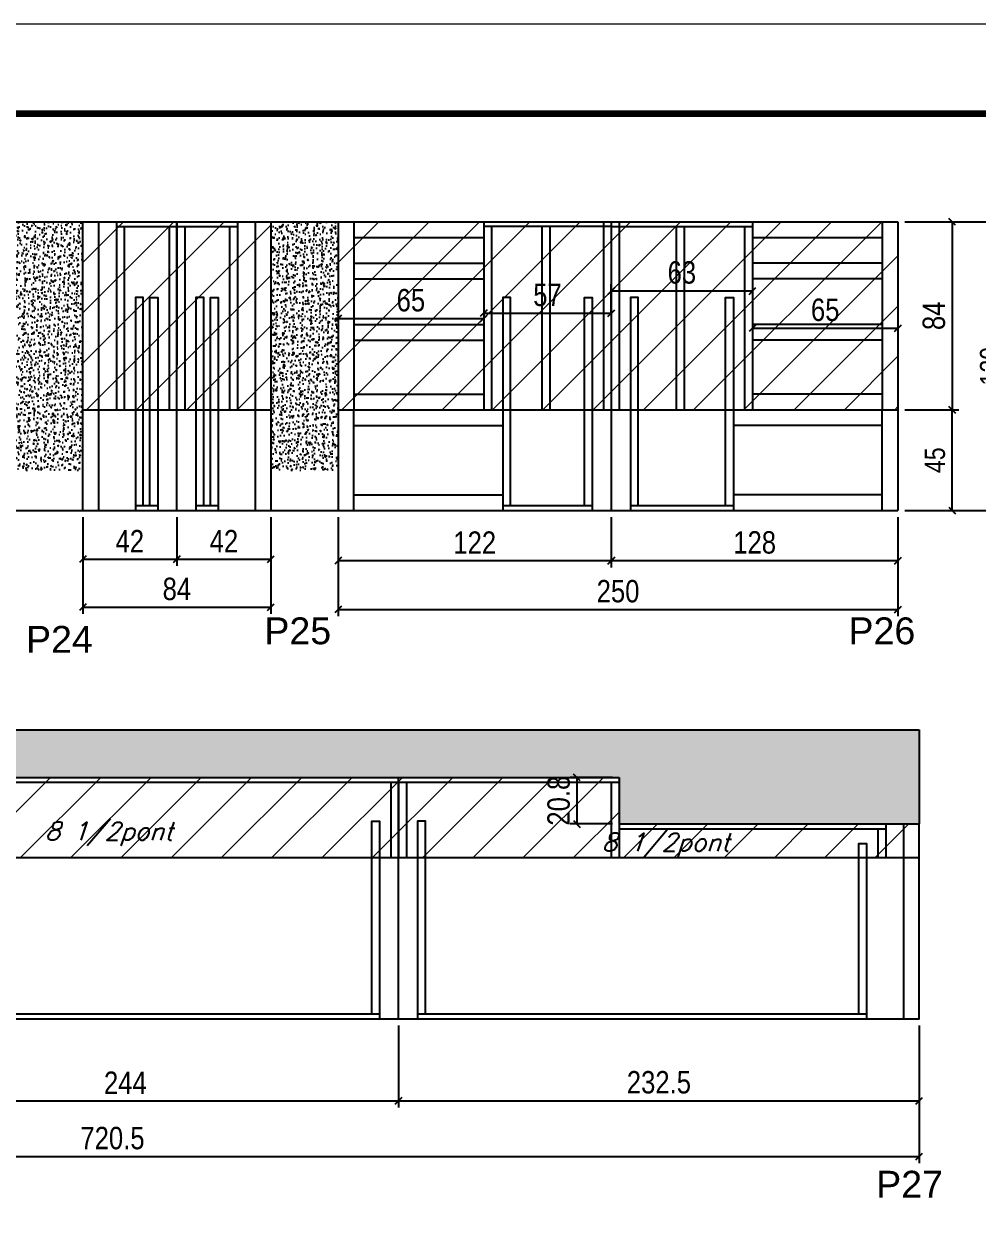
# Model space of a CAD drawing. Extents: x -20960 to -5926, y -2106 to 21915.
# Drawn here: x -10053 to -9627, y 17933 to 18470 of the extents above; entities that cross this region are included whole.
import ezdxf

# ---------------------------------------------------------------- set-up
doc = ezdxf.new("R2010")
doc.units = 0
doc.linetypes.add('DASHED', pattern=[0.75, 0.5, -0.25])
for name, color, linetype in [('5', 5, 'Continuous'), ('COTA', 241, 'Continuous'), ('Painéis', 200, 'Continuous'), ('SARR_2.2x7', 40, 'Continuous'), ('SARR_3.5x7', 81, 'Continuous'), ('texto', 7, 'Continuous')]:
    doc.layers.add(name, color=color, linetype=linetype)
for name, color, linetype, lineweight in [('Folhas', 255, 'Continuous', 9), ('Hachura', 251, 'Continuous', 9), ('SARRAFO DE PRESSAO', 251, 'DASHED', 9)]:
    doc.layers.add(name, color=color, linetype=linetype, lineweight=lineweight)
doc.styles.add('COTA TECNICA', font='techl___.ttf', dxfattribs={"height": 10})
doc.styles.add('COTA TECNICA-50', font='techl___.ttf', dxfattribs={"height": 9})
doc.styles.add('Romans', font='romans.shx')
doc.styles.get("Standard").update_dxf_attribs({"font": 'arial.ttf'})
doc.dimstyles.new('COTA PAINEL-50', dxfattribs={"dimtxt": 9, "dimasz": 3, "dimexe": 3, "dimexo": 3, "dimgap": 3, "dimtad": 1, "dimdec": 1, "dimzin": 12, "dimdsep": 46, "dimtxsty": 'COTA TECNICA-50', "dimblk1": 'OBLIQUE', "dimblk2": 'OBLIQUE', "dimsah": 1, "dimcen": 0.9, "dimclrd": 4, "dimclre": 4, "dimclrt": 240, "dimadec": 1, "dimazin": 3, "dimtfac": 1, "dimtdec": 1, "dimtmove": 0, "dimatfit": 3, "dimfxl": 1, "dimtolj": 1, "dimtzin": 12, "dimarcsym": 0})
doc.dimstyles.new('PAINEL', dxfattribs={"dimtxt": 10, "dimasz": 3, "dimexe": 3, "dimexo": 3, "dimgap": 3, "dimtad": 1, "dimdec": 1, "dimzin": 12, "dimdsep": 46, "dimtxsty": 'COTA TECNICA', "dimblk1": 'OBLIQUE', "dimblk2": 'OBLIQUE', "dimsah": 1, "dimcen": 0.9, "dimclrd": 4, "dimclre": 4, "dimclrt": 240, "dimadec": 1, "dimazin": 3, "dimtfac": 1, "dimtdec": 1, "dimtmove": 0, "dimatfit": 3, "dimfxl": 1, "dimtolj": 1, "dimtzin": 12, "dimarcsym": 0})
pattern_1 = [(50, (-150902.2897, -14835.43), (5.46554007, -0.47817257), [0.5715, -6.2865]), (355, (-150902.2897, -14835.43), (-1.05730264, 5.73170536), [0.4572, -5.02921753]), (100.4514447, (-150901.834, -14835.47), (4.40823741, 5.25353256), [0.48570026, -5.34270734]), (46.1842, (-150902.29, -14833.906), (8.13237123, -1.26126984), [0.85725, -9.42975]), (96.6355576, (-150901.612, -14834.011), (7.122124, 7.42278374), [0.7285507, -8.01406824]), (351.184151, (-150902.29, -14833.906), (7.122124, 7.42278374), [0.685799, -7.54379196]), (21, (-150901.5277, -14834.287), (4.54843174, -3.06795595), [0.5715, -6.2865]), (326, (-150901.5277, -14834.287), (1.85406085, 5.52563898), [0.4572, -5.0292]), (71.451445, (-150901.1487, -14834.5427), (6.40249258, 2.45768307), [0.48570026, -5.34269813]), (37.5, (-150902.2897, -14835.43), (0.092658098, 2.536651166), [0, -4.96824, 0, -5.1054, 0, -5.04825]), (7.5, (-150902.2897, -14835.43), (2.004589875, 3.005417245), [0, -2.91084, 0, -4.85394, 0, -1.92405]), (327.5, (-150903.989, -14835.43), (4.067717855, -0.17186232), [0, -1.905, 0, -5.9436, 0, -7.8867]), (317.5, (-150904.751, -14835.43), (4.44387544, 0.76279473), [0, -2.4765, 0, -3.94716, 0, -5.6007])]

# ---------------------------------------------------------------- blocks, each defined once
blk = doc.blocks.new('9999999999')
at = {"layer": 'Folhas'}
blk.add_lwpolyline([(98138.98, 34190.21), (99623.98, 34190.21), (99623.98, 35240.21), (98138.98, 35240.21)], close=True, dxfattribs=at)
at = {"layer": 'Folhas', "color": 30, "const_width": 3}
blk.add_lwpolyline([(98213.98, 34230.21), (99583.98, 34230.21), (99583.98, 35200.21), (98213.98, 35200.21)], close=True, dxfattribs=at)
blk = doc.blocks.new('_Oblique')
at = {"color": 0, "linetype": 'ByBlock', "lineweight": -2}
blk.add_line((-0.5, -0.5), (0.5, 0.5), dxfattribs=at)
blk = doc.blocks.new('*D1068')
at = {"layer": 'COTA', "color": 4, "linetype": 'ByBlock', "lineweight": -2, "transparency": 16777216}
for p, q in [((-10026.77, 18249.38), (-10026.77, 18227.66)), ((-9984.77, 18249.38), (-9984.77, 18227.66)), ((-10026.77, 18230.66), (-9984.77, 18230.66))]:
    blk.add_line(p, q, dxfattribs=at)
at = {"layer": 'Defpoints', "color": 0, "linetype": 'ByBlock', "transparency": 16777216}
for p in [(-10026.77, 18252.38), (-9984.77, 18252.38), (-9984.77, 18230.66)]:
    blk.add_point(p, dxfattribs=at)
at = {"layer": 'COTA', "color": 4, "linetype": 'ByBlock', "lineweight": -2, "transparency": 16777216, "xscale": 3, "yscale": 3, "zscale": 3, "rotation": 180}
blk.add_blockref('_Oblique', (-10026.77, 18230.66), dxfattribs=at)
at = {"layer": 'COTA', "color": 4, "linetype": 'ByBlock', "lineweight": -2, "transparency": 16777216, "xscale": 3, "yscale": 3, "zscale": 3}
blk.add_blockref('_Oblique', (-9984.77, 18230.66), dxfattribs=at)
at = {"layer": 'COTA', "color": 240, "linetype": 'ByBlock', "transparency": 16777216, "insert": (-10005.77, 18238.73), "char_height": 10, "attachment_point": 5, "style": 'COTA TECNICA'}
blk.add_mtext('\\A1;42', dxfattribs=at)
blk = doc.blocks.new('*D1069')
at = {"layer": 'COTA', "color": 4, "linetype": 'ByBlock', "lineweight": -2, "transparency": 16777216}
for p, q in [((-9984.77, 18249.38), (-9984.77, 18227.66)), ((-9942.77, 18249.38), (-9942.77, 18227.66)), ((-9984.77, 18230.66), (-9942.77, 18230.66))]:
    blk.add_line(p, q, dxfattribs=at)
at = {"layer": 'Defpoints', "color": 0, "linetype": 'ByBlock', "transparency": 16777216}
for p in [(-9984.77, 18252.38), (-9942.77, 18252.38), (-9942.77, 18230.66)]:
    blk.add_point(p, dxfattribs=at)
at = {"layer": 'COTA', "color": 4, "linetype": 'ByBlock', "lineweight": -2, "transparency": 16777216, "xscale": 3, "yscale": 3, "zscale": 3, "rotation": 180}
blk.add_blockref('_Oblique', (-9984.77, 18230.66), dxfattribs=at)
at = {"layer": 'COTA', "color": 4, "linetype": 'ByBlock', "lineweight": -2, "transparency": 16777216, "xscale": 3, "yscale": 3, "zscale": 3}
blk.add_blockref('_Oblique', (-9942.77, 18230.66), dxfattribs=at)
at = {"layer": 'COTA', "color": 240, "linetype": 'ByBlock', "transparency": 16777216, "insert": (-9963.77, 18238.73), "char_height": 10, "attachment_point": 5, "style": 'COTA TECNICA'}
blk.add_mtext('\\A1;42', dxfattribs=at)
blk = doc.blocks.new('*D1070')
at = {"layer": 'COTA', "color": 4, "linetype": 'ByBlock', "lineweight": -2, "transparency": 16777216}
for p, q in [((-9659.77, 18381.38), (-9635.62, 18381.38)), ((-9638.62, 18381.38), (-9638.62, 18297.38)), ((-9659.77, 18297.38), (-9635.62, 18297.38))]:
    blk.add_line(p, q, dxfattribs=at)
at = {"layer": 'Defpoints', "color": 0, "linetype": 'ByBlock', "transparency": 16777216}
for p in [(-9662.77, 18381.38), (-9662.77, 18297.38), (-9638.62, 18297.38)]:
    blk.add_point(p, dxfattribs=at)
at = {"layer": 'COTA', "color": 4, "linetype": 'ByBlock', "lineweight": -2, "transparency": 16777216, "xscale": 3, "yscale": 3, "zscale": 3}
for p, rotation in [((-9638.62, 18381.38), 90), ((-9638.62, 18297.38), 270)]:
    blk.add_blockref('_Oblique', p, dxfattribs=dict(at, rotation=rotation))
at = {"layer": 'COTA', "color": 240, "linetype": 'ByBlock', "transparency": 16777216, "insert": (-9646.71, 18339.38), "char_height": 10, "attachment_point": 5, "rotation": 90, "style": 'COTA TECNICA'}
blk.add_mtext('\\A1;84', dxfattribs=at)
blk = doc.blocks.new('*D1071')
at = {"layer": 'COTA', "color": 4, "linetype": 'ByBlock', "lineweight": -2, "transparency": 16777216}
for p, q in [((-9912.77, 18249.38), (-9912.77, 18227.02)), ((-9790.77, 18249.38), (-9790.77, 18227.02)), ((-9912.77, 18230.02), (-9790.77, 18230.02))]:
    blk.add_line(p, q, dxfattribs=at)
at = {"layer": 'Defpoints', "color": 0, "linetype": 'ByBlock', "transparency": 16777216}
for p in [(-9912.77, 18252.38), (-9790.77, 18252.38), (-9790.77, 18230.02)]:
    blk.add_point(p, dxfattribs=at)
at = {"layer": 'COTA', "color": 4, "linetype": 'ByBlock', "lineweight": -2, "transparency": 16777216, "xscale": 3, "yscale": 3, "zscale": 3, "rotation": 180}
blk.add_blockref('_Oblique', (-9912.77, 18230.02), dxfattribs=at)
at = {"layer": 'COTA', "color": 4, "linetype": 'ByBlock', "lineweight": -2, "transparency": 16777216, "xscale": 3, "yscale": 3, "zscale": 3}
blk.add_blockref('_Oblique', (-9790.77, 18230.02), dxfattribs=at)
at = {"layer": 'COTA', "color": 240, "linetype": 'ByBlock', "transparency": 16777216, "insert": (-9851.77, 18238.08), "char_height": 10, "attachment_point": 5, "style": 'COTA TECNICA'}
blk.add_mtext('\\A1;122', dxfattribs=at)
blk = doc.blocks.new('*D1072')
at = {"layer": 'COTA', "color": 4, "linetype": 'ByBlock', "lineweight": -2, "transparency": 16777216}
for p, q in [((-9790.77, 18249.38), (-9790.77, 18227.02)), ((-9662.77, 18249.38), (-9662.77, 18227.02)), ((-9790.77, 18230.02), (-9662.77, 18230.02))]:
    blk.add_line(p, q, dxfattribs=at)
at = {"layer": 'Defpoints', "color": 0, "linetype": 'ByBlock', "transparency": 16777216}
for p in [(-9790.77, 18252.38), (-9662.77, 18252.38), (-9662.77, 18230.02)]:
    blk.add_point(p, dxfattribs=at)
at = {"layer": 'COTA', "color": 4, "linetype": 'ByBlock', "lineweight": -2, "transparency": 16777216, "xscale": 3, "yscale": 3, "zscale": 3, "rotation": 180}
blk.add_blockref('_Oblique', (-9790.77, 18230.02), dxfattribs=at)
at = {"layer": 'COTA', "color": 4, "linetype": 'ByBlock', "lineweight": -2, "transparency": 16777216, "xscale": 3, "yscale": 3, "zscale": 3}
blk.add_blockref('_Oblique', (-9662.77, 18230.02), dxfattribs=at)
at = {"layer": 'COTA', "color": 240, "linetype": 'ByBlock', "transparency": 16777216, "insert": (-9726.77, 18238.11), "char_height": 10, "attachment_point": 5, "style": 'COTA TECNICA'}
blk.add_mtext('\\A1;128', dxfattribs=at)
blk = doc.blocks.new('*D1074')
at = {"layer": 'COTA', "color": 4, "linetype": 'ByBlock', "lineweight": -2, "transparency": 16777216}
for p, q in [((-10026.77, 18249.38), (-10026.77, 18206.25)), ((-9942.77, 18249.38), (-9942.77, 18206.25)), ((-10026.77, 18209.25), (-9942.77, 18209.25))]:
    blk.add_line(p, q, dxfattribs=at)
at = {"layer": 'Defpoints', "color": 0, "linetype": 'ByBlock', "transparency": 16777216}
for p in [(-10026.77, 18252.38), (-9942.77, 18252.38), (-9942.77, 18209.25)]:
    blk.add_point(p, dxfattribs=at)
at = {"layer": 'COTA', "color": 4, "linetype": 'ByBlock', "lineweight": -2, "transparency": 16777216, "xscale": 3, "yscale": 3, "zscale": 3, "rotation": 180}
blk.add_blockref('_Oblique', (-10026.77, 18209.25), dxfattribs=at)
at = {"layer": 'COTA', "color": 4, "linetype": 'ByBlock', "lineweight": -2, "transparency": 16777216, "xscale": 3, "yscale": 3, "zscale": 3}
blk.add_blockref('_Oblique', (-9942.77, 18209.25), dxfattribs=at)
at = {"layer": 'COTA', "color": 240, "linetype": 'ByBlock', "transparency": 16777216, "insert": (-9984.77, 18217.35), "char_height": 10, "attachment_point": 5, "style": 'COTA TECNICA'}
blk.add_mtext('\\A1;84', dxfattribs=at)
blk = doc.blocks.new('*D1075')
at = {"layer": 'COTA', "color": 4, "linetype": 'ByBlock', "lineweight": -2, "transparency": 16777216}
for p, q in [((-9912.77, 18249.38), (-9912.77, 18205.21)), ((-9662.77, 18249.38), (-9662.77, 18205.21)), ((-9912.77, 18208.21), (-9662.77, 18208.21))]:
    blk.add_line(p, q, dxfattribs=at)
at = {"layer": 'Defpoints', "color": 0, "linetype": 'ByBlock', "transparency": 16777216}
for p in [(-9912.77, 18252.38), (-9662.77, 18252.38), (-9662.77, 18208.21)]:
    blk.add_point(p, dxfattribs=at)
at = {"layer": 'COTA', "color": 4, "linetype": 'ByBlock', "lineweight": -2, "transparency": 16777216, "xscale": 3, "yscale": 3, "zscale": 3, "rotation": 180}
blk.add_blockref('_Oblique', (-9912.77, 18208.21), dxfattribs=at)
at = {"layer": 'COTA', "color": 4, "linetype": 'ByBlock', "lineweight": -2, "transparency": 16777216, "xscale": 3, "yscale": 3, "zscale": 3}
blk.add_blockref('_Oblique', (-9662.77, 18208.21), dxfattribs=at)
at = {"layer": 'COTA', "color": 240, "linetype": 'ByBlock', "transparency": 16777216, "insert": (-9787.77, 18216.32), "char_height": 10, "attachment_point": 5, "style": 'COTA TECNICA'}
blk.add_mtext('\\A1;250', dxfattribs=at)
blk = doc.blocks.new('*D1084')
at = {"layer": 'COTA', "color": 4, "lineweight": -2, "ltscale": 25, "transparency": 16777216}
for p, q in [((-9847.77, 18352.88), (-9847.77, 18335.16)), ((-9912.77, 18350.54), (-9912.77, 18335.16)), ((-9912.77, 18338.16), (-9847.77, 18338.16))]:
    blk.add_line(p, q, dxfattribs=at)
at = {"layer": 'Defpoints', "color": 0, "ltscale": 25, "transparency": 16777216}
for p in [(-9912.77, 18353.54), (-9847.77, 18355.88), (-9847.77, 18338.16)]:
    blk.add_point(p, dxfattribs=at)
at = {"layer": 'COTA', "color": 4, "lineweight": -2, "ltscale": 25, "transparency": 16777216, "xscale": 3, "yscale": 3, "zscale": 3, "rotation": 180}
blk.add_blockref('_Oblique', (-9912.77, 18338.16), dxfattribs=at)
at = {"layer": 'COTA', "color": 4, "lineweight": -2, "ltscale": 25, "transparency": 16777216, "xscale": 3, "yscale": 3, "zscale": 3}
blk.add_blockref('_Oblique', (-9847.77, 18338.16), dxfattribs=at)
at = {"layer": 'COTA', "color": 240, "ltscale": 25, "transparency": 16777216, "insert": (-9880.27, 18346.27), "char_height": 10, "attachment_point": 5, "style": 'COTA TECNICA'}
blk.add_mtext('\\A1;65', dxfattribs=at)
blk = doc.blocks.new('*D1085')
at = {"layer": 'COTA', "color": 4, "lineweight": -2, "ltscale": 25, "transparency": 16777216}
for p, q in [((-9847.77, 18352.88), (-9847.77, 18337.51)), ((-9790.77, 18340.38), (-9790.77, 18343.51)), ((-9847.77, 18340.51), (-9790.77, 18340.51))]:
    blk.add_line(p, q, dxfattribs=at)
at = {"layer": 'Defpoints', "color": 0, "ltscale": 25, "transparency": 16777216}
for p in [(-9847.77, 18355.88), (-9790.77, 18340.51), (-9790.77, 18337.38)]:
    blk.add_point(p, dxfattribs=at)
at = {"layer": 'COTA', "color": 4, "lineweight": -2, "ltscale": 25, "transparency": 16777216, "xscale": 3, "yscale": 3, "zscale": 3, "rotation": 180}
blk.add_blockref('_Oblique', (-9847.77, 18340.51), dxfattribs=at)
at = {"layer": 'COTA', "color": 4, "lineweight": -2, "ltscale": 25, "transparency": 16777216, "xscale": 3, "yscale": 3, "zscale": 3}
blk.add_blockref('_Oblique', (-9790.77, 18340.51), dxfattribs=at)
at = {"layer": 'COTA', "color": 240, "ltscale": 25, "transparency": 16777216, "insert": (-9819.27, 18348.62), "char_height": 10, "attachment_point": 5, "style": 'COTA TECNICA'}
blk.add_mtext('\\A1;57', dxfattribs=at)
blk = doc.blocks.new('*D1086')
at = {"layer": 'COTA', "color": 4, "lineweight": -2, "ltscale": 25, "transparency": 16777216}
for p, q in [((-9790.77, 18340.38), (-9790.77, 18353.45)), ((-9727.77, 18353.45), (-9727.77, 18353.45)), ((-9790.77, 18350.45), (-9727.77, 18350.45))]:
    blk.add_line(p, q, dxfattribs=at)
at = {"layer": 'Defpoints', "color": 0, "ltscale": 25, "transparency": 16777216}
for p in [(-9727.77, 18350.45), (-9727.77, 18350.45), (-9790.77, 18337.38)]:
    blk.add_point(p, dxfattribs=at)
at = {"layer": 'COTA', "color": 4, "lineweight": -2, "ltscale": 25, "transparency": 16777216, "xscale": 3, "yscale": 3, "zscale": 3, "rotation": 180}
blk.add_blockref('_Oblique', (-9790.77, 18350.45), dxfattribs=at)
at = {"layer": 'COTA', "color": 4, "lineweight": -2, "ltscale": 25, "transparency": 16777216, "xscale": 3, "yscale": 3, "zscale": 3}
blk.add_blockref('_Oblique', (-9727.77, 18350.45), dxfattribs=at)
at = {"layer": 'COTA', "color": 240, "ltscale": 25, "transparency": 16777216, "insert": (-9759.27, 18358.67), "char_height": 10, "attachment_point": 5, "style": 'COTA TECNICA'}
blk.add_mtext('\\A1;63', dxfattribs=at)
blk = doc.blocks.new('*D1087')
at = {"layer": 'COTA', "color": 4, "lineweight": -2, "ltscale": 25, "transparency": 16777216}
for p, q in [((-9727.77, 18347.45), (-9727.77, 18330.88)), ((-9727.77, 18333.88), (-9662.77, 18333.88))]:
    blk.add_line(p, q, dxfattribs=at)
at = {"layer": 'Defpoints', "color": 0, "ltscale": 25, "transparency": 16777216}
for p in [(-9727.77, 18350.45), (-9662.77, 18333.88), (-9662.77, 18333.88)]:
    blk.add_point(p, dxfattribs=at)
at = {"layer": 'COTA', "color": 4, "lineweight": -2, "ltscale": 25, "transparency": 16777216, "xscale": 3, "yscale": 3, "zscale": 3, "rotation": 180}
blk.add_blockref('_Oblique', (-9727.77, 18333.88), dxfattribs=at)
at = {"layer": 'COTA', "color": 4, "lineweight": -2, "ltscale": 25, "transparency": 16777216, "xscale": 3, "yscale": 3, "zscale": 3}
blk.add_blockref('_Oblique', (-9662.77, 18333.88), dxfattribs=at)
at = {"layer": 'COTA', "color": 240, "ltscale": 25, "transparency": 16777216, "insert": (-9695.27, 18341.99), "char_height": 10, "attachment_point": 5, "style": 'COTA TECNICA'}
blk.add_mtext('\\A1;65', dxfattribs=at)
blk = doc.blocks.new('*D1026')
at = {"layer": 'COTA', "color": 4, "lineweight": -2, "ltscale": 25, "transparency": 16777216}
for p, q in [((-9885.77, 18022.43), (-9885.77, 17985.8)), ((-10129.77, 17973.13), (-10129.77, 17991.8)), ((-10129.77, 17988.8), (-9885.77, 17988.8))]:
    blk.add_line(p, q, dxfattribs=at)
at = {"layer": 'Defpoints', "color": 0, "ltscale": 25, "transparency": 16777216}
for p in [(-9885.77, 18025.43), (-9885.77, 17988.8), (-10129.77, 17970.13)]:
    blk.add_point(p, dxfattribs=at)
at = {"layer": 'COTA', "color": 4, "lineweight": -2, "ltscale": 25, "transparency": 16777216, "xscale": 3, "yscale": 3, "zscale": 3, "rotation": 180}
blk.add_blockref('_Oblique', (-10129.77, 17988.8), dxfattribs=at)
at = {"layer": 'COTA', "color": 4, "lineweight": -2, "ltscale": 25, "transparency": 16777216, "xscale": 3, "yscale": 3, "zscale": 3}
blk.add_blockref('_Oblique', (-9885.77, 17988.8), dxfattribs=at)
at = {"layer": 'COTA', "color": 240, "ltscale": 25, "transparency": 16777216, "insert": (-10007.77, 17996.87), "char_height": 10, "attachment_point": 5, "style": 'COTA TECNICA'}
blk.add_mtext('\\A1;244', dxfattribs=at)
blk = doc.blocks.new('*D1027')
at = {"layer": 'COTA', "color": 4, "lineweight": -2, "ltscale": 25, "transparency": 16777216}
for p, q in [((-9885.77, 18022.43), (-9885.77, 17985.8)), ((-9653.27, 18022.43), (-9653.27, 17985.8)), ((-9885.77, 17988.8), (-9653.27, 17988.8))]:
    blk.add_line(p, q, dxfattribs=at)
at = {"layer": 'Defpoints', "color": 0, "ltscale": 25, "transparency": 16777216}
for p in [(-9885.77, 18025.43), (-9653.27, 18025.43), (-9653.27, 17988.8)]:
    blk.add_point(p, dxfattribs=at)
at = {"layer": 'COTA', "color": 4, "lineweight": -2, "ltscale": 25, "transparency": 16777216, "xscale": 3, "yscale": 3, "zscale": 3, "rotation": 180}
blk.add_blockref('_Oblique', (-9885.77, 17988.8), dxfattribs=at)
at = {"layer": 'COTA', "color": 4, "lineweight": -2, "ltscale": 25, "transparency": 16777216, "xscale": 3, "yscale": 3, "zscale": 3}
blk.add_blockref('_Oblique', (-9653.27, 17988.8), dxfattribs=at)
at = {"layer": 'COTA', "color": 240, "ltscale": 25, "transparency": 16777216, "insert": (-9769.52, 17997.02), "char_height": 10, "attachment_point": 5, "style": 'COTA TECNICA'}
blk.add_mtext('\\A1;232.5', dxfattribs=at)
blk = doc.blocks.new('*D1088')
at = {"layer": 'COTA', "color": 4, "lineweight": -2, "ltscale": 25, "transparency": 16777216}
for p, q in [((-9790.27, 18133.23), (-9809.14, 18133.23)), ((-9806.14, 18133.23), (-9806.14, 18112.43)), ((-9790.27, 18112.43), (-9809.14, 18112.43))]:
    blk.add_line(p, q, dxfattribs=at)
at = {"layer": 'Defpoints', "color": 0, "ltscale": 25, "transparency": 16777216}
for p in [(-9787.27, 18133.23), (-9806.14, 18112.43), (-9787.27, 18112.43)]:
    blk.add_point(p, dxfattribs=at)
at = {"layer": 'COTA', "color": 4, "lineweight": -2, "ltscale": 25, "transparency": 16777216, "xscale": 3, "yscale": 3, "zscale": 3}
for p, rotation in [((-9806.14, 18133.23), 90), ((-9806.14, 18112.43), 270)]:
    blk.add_blockref('_Oblique', p, dxfattribs=dict(at, rotation=rotation))
at = {"layer": 'COTA', "color": 240, "ltscale": 25, "transparency": 16777216, "insert": (-9814.26, 18122.83), "char_height": 10, "attachment_point": 5, "rotation": 90, "style": 'COTA TECNICA'}
blk.add_mtext('\\A1;20.8', dxfattribs=at)
blk = doc.blocks.new('*D1030')
at = {"layer": 'COTA', "color": 4, "lineweight": -2, "ltscale": 25, "transparency": 16777216}
for p, q in [((-10373.77, 18022.43), (-10373.77, 17960.99)), ((-9653.27, 18022.43), (-9653.27, 17960.99)), ((-10373.77, 17963.99), (-9653.27, 17963.99))]:
    blk.add_line(p, q, dxfattribs=at)
at = {"layer": 'Defpoints', "color": 0, "ltscale": 25, "transparency": 16777216}
for p in [(-10373.77, 18025.43), (-9653.27, 18025.43), (-9653.27, 17963.99)]:
    blk.add_point(p, dxfattribs=at)
at = {"layer": 'COTA', "color": 4, "lineweight": -2, "ltscale": 25, "transparency": 16777216, "xscale": 3, "yscale": 3, "zscale": 3, "rotation": 180}
blk.add_blockref('_Oblique', (-10373.77, 17963.99), dxfattribs=at)
at = {"layer": 'COTA', "color": 4, "lineweight": -2, "ltscale": 25, "transparency": 16777216, "xscale": 3, "yscale": 3, "zscale": 3}
blk.add_blockref('_Oblique', (-9653.27, 17963.99), dxfattribs=at)
at = {"layer": 'COTA', "color": 240, "ltscale": 25, "transparency": 16777216, "insert": (-10013.52, 17972.1), "char_height": 10, "attachment_point": 5, "style": 'COTA TECNICA'}
blk.add_mtext('\\A1;720.5', dxfattribs=at)
blk = doc.blocks.new('*D1093')
at = {"layer": 'COTA', "color": 4, "lineweight": -2, "transparency": 16777216}
for p, q in [((-9659.77, 18297.38), (-9635.62, 18297.38)), ((-9638.62, 18252.38), (-9638.62, 18297.38)), ((-9659.77, 18252.38), (-9635.62, 18252.38))]:
    blk.add_line(p, q, dxfattribs=at)
at = {"layer": 'Defpoints', "color": 0, "transparency": 16777216}
for p in [(-9662.77, 18297.38), (-9638.62, 18297.38), (-9662.77, 18252.38)]:
    blk.add_point(p, dxfattribs=at)
at = {"layer": 'COTA', "color": 4, "lineweight": -2, "transparency": 16777216, "xscale": 3, "yscale": 3, "zscale": 3}
for p, rotation in [((-9638.62, 18297.38), 90), ((-9638.62, 18252.38), 270)]:
    blk.add_blockref('_Oblique', p, dxfattribs=dict(at, rotation=rotation))
at = {"layer": 'COTA', "color": 240, "transparency": 16777216, "insert": (-9646.22, 18274.88), "char_height": 9, "attachment_point": 5, "rotation": 90, "style": 'COTA TECNICA-50'}
blk.add_mtext('\\A1;45', dxfattribs=at)
blk = doc.blocks.new('*D1094')
at = {"layer": 'COTA', "color": 4, "lineweight": -2, "transparency": 16777216}
for p, q in [((-9659.77, 18381.38), (-9611.02, 18381.38)), ((-9614.02, 18252.38), (-9614.02, 18381.38)), ((-9659.77, 18252.38), (-9611.02, 18252.38))]:
    blk.add_line(p, q, dxfattribs=at)
at = {"layer": 'Defpoints', "color": 0, "transparency": 16777216}
for p in [(-9662.77, 18381.38), (-9614.02, 18381.38), (-9662.77, 18252.38)]:
    blk.add_point(p, dxfattribs=at)
at = {"layer": 'COTA', "color": 4, "lineweight": -2, "transparency": 16777216, "xscale": 3, "yscale": 3, "zscale": 3}
for p, rotation in [((-9614.02, 18381.38), 90), ((-9614.02, 18252.38), 270)]:
    blk.add_blockref('_Oblique', p, dxfattribs=dict(at, rotation=rotation))
at = {"layer": 'COTA', "color": 240, "transparency": 16777216, "insert": (-9621.6, 18316.88), "char_height": 9, "attachment_point": 5, "rotation": 90, "style": 'COTA TECNICA-50'}
blk.add_mtext('\\A1;129', dxfattribs=at)

msp = doc.modelspace()

# ---------------------------------------------------------------- hatches: boundary and pattern name
at = {"layer": 'COTA', "linetype": 'ByBlock'}
h = msp.add_hatch(dxfattribs=at)
h.set_pattern_fill('AR-CONC', color=256, scale=0.03)
h.set_pattern_definition(pattern_1)
h.paths.add_polyline_path([(-10056.77, 18270.38), (-10026.77, 18270.38), (-10026.77, 18381.38), (-10056.77, 18381.38)])
h = msp.add_hatch(dxfattribs=at)
h.set_pattern_fill('AR-CONC', color=256, scale=0.03)
h.set_pattern_definition(pattern_1)
h.paths.add_polyline_path([(-9912.77, 18381.38), (-9942.77, 18381.38), (-9942.77, 18270.38), (-9912.77, 18270.38)])
h = msp.add_hatch(dxfattribs=at)
h.set_pattern_fill('AR-CONC', color=256, scale=0.03)
h.set_pattern_definition([(50, (-150805.634, -5884.921), (5.46554007, -0.47817257), [0.5715, -6.2865]), (355, (-150805.634, -5884.921), (-1.05730264, 5.73170536), [0.4572, -5.02921753]), (100.4514447, (-150805.1783, -5884.961), (4.40823741, 5.25353256), [0.48570026, -5.34270734]), (46.1842, (-150805.634, -5883.397), (8.13237123, -1.26126984), [0.85725, -9.42975]), (96.6355576, (-150804.956, -5883.502), (7.122124, 7.42278374), [0.7285507, -8.01406824]), (351.184151, (-150805.634, -5883.397), (7.122124, 7.42278374), [0.685799, -7.54379196]), (21, (-150804.872, -5883.778), (4.54843174, -3.06795595), [0.5715, -6.2865]), (326, (-150804.872, -5883.778), (1.85406085, 5.52563898), [0.4572, -5.0292]), (71.451445, (-150804.493, -5884.0336), (6.40249258, 2.45768307), [0.48570026, -5.34269813]), (37.5, (-150805.6338, -5884.921), (0.092658098, 2.536651166), [0, -4.96824, 0, -5.1054, 0, -5.04825]), (7.5, (-150805.6338, -5884.921), (2.004589875, 3.005417245), [0, -2.91084, 0, -4.85394, 0, -1.92405]), (327.5, (-150807.333, -5884.921), (4.067717855, -0.17186232), [0, -1.905, 0, -5.9436, 0, -7.8867]), (317.5, (-150808.095, -5884.921), (4.44387544, 0.76279473), [0, -2.4765, 0, -3.94716, 0, -5.6007])])
h.paths.add_polyline_path([(-9653.27, 18154.43), (-10373.77, 18154.43), (-10373.77, 18133.23), (-9787.77, 18133.23), (-9787.77, 18112.43), (-9653.27, 18112.43), (-9653.27, 18112.43), (-9653.27, 18112.43)])
at = {"layer": 'Hachura', "ltscale": 25}
h = msp.add_hatch(dxfattribs=at)
h.set_pattern_fill('ANSI31', color=256, scale=5)
h.set_pattern_definition([(45, (-150799.29, -14848.359), (-11.2253202, 11.2253202), [])])
h.paths.add_polyline_path([(-10026.77, 18381.38), (-10026.77, 18297.38), (-9942.77, 18297.38), (-9942.77, 18381.38)])
h = msp.add_hatch(dxfattribs=at)
h.set_pattern_fill('ANSI31', color=256, scale=5)
h.set_pattern_definition([(45, (-150685.29, -14848.359), (-11.2253202, 11.2253202), [])])
h.paths.add_polyline_path([(-9912.77, 18381.38), (-9912.77, 18297.38), (-9662.77, 18297.38), (-9662.77, 18381.38)])
h = msp.add_hatch(dxfattribs=at)
h.set_pattern_fill('ANSI31', color=256, scale=5)
h.set_pattern_definition([(45, (-151146.29, -15096.511), (-11.2253202, 11.2253202), [])])
h.paths.add_polyline_path([(-9653.27, 18112.43), (-9787.27, 18112.43), (-9787.27, 18133.23), (-10373.77, 18133.23), (-10373.77, 18097.43), (-9653.27, 18097.43)])

# ---------------------------------------------------------------- linework, layer by layer
at = {"layer": 'COTA', "linetype": 'ByBlock'}
for p, q in [((-10056.77, 18381.38), (-10026.77, 18381.38)), ((-9942.77, 18381.38), (-9912.77, 18381.38)), ((-10056.77, 18252.38), (-10026.77, 18252.38)), ((-9942.77, 18252.38), (-9912.77, 18252.38)), ((-10373.77, 18154.43), (-9787.27, 18154.43)), ((-10373.77, 18154.43), (-9653.27, 18154.43)), ((-9787.27, 18154.43), (-9653.27, 18154.43)), ((-9653.27, 18154.43), (-9653.27, 18112.44))]:
    msp.add_line(p, q, dxfattribs=at)
at = {"layer": 'Painéis', "linetype": 'ByBlock'}
for p, q in [((-10026.77, 18381.38), (-9984.77, 18381.38)), ((-10026.77, 18252.38), (-10026.77, 18381.38)), ((-9984.77, 18381.38), (-9984.77, 18317.38)), ((-9984.77, 18381.38), (-9942.77, 18381.38)), ((-9984.77, 18252.38), (-9984.77, 18381.38)), ((-9942.77, 18381.38), (-9942.77, 18252.38)), ((-10026.77, 18297.38), (-9942.77, 18297.38)), ((-10026.77, 18252.38), (-9942.77, 18252.38))]:
    msp.add_line(p, q, dxfattribs=at)
at = {"layer": 'Painéis'}
for p, q in [((-9912.77, 18381.38), (-9790.77, 18381.38)), ((-9912.77, 18381.38), (-9912.77, 18252.38)), ((-9790.77, 18381.38), (-9662.77, 18381.38)), ((-9790.77, 18381.38), (-9790.77, 18337.38)), ((-9790.77, 18381.38), (-9790.77, 18252.38)), ((-9662.77, 18381.38), (-9662.77, 18252.38)), ((-9912.77, 18297.38), (-9662.77, 18297.38)), ((-9912.77, 18252.38), (-9662.77, 18252.38)), ((-10373.77, 18133.23), (-9787.27, 18133.23)), ((-9787.27, 18112.43), (-9653.27, 18112.43)), ((-10373.77, 18097.43), (-9787.27, 18097.43)), ((-9787.27, 18097.43), (-9653.27, 18097.43))]:
    msp.add_line(p, q, dxfattribs=at)
at = {"layer": 'Painéis', "ltscale": 25}
for p, q in [((-9662.77, 18337.38), (-9662.77, 18317.38)), ((-9885.77, 18025.43), (-9885.77, 18133.23)), ((-9787.27, 18133.23), (-9787.27, 18112.43))]:
    msp.add_line(p, q, dxfattribs=at)
msp.add_lwpolyline([(-10373.77, 18025.43), (-9653.27, 18025.43), (-9653.27, 18112.43)], dxfattribs=at)
at = {"layer": 'SARR_2.2x7', "linetype": 'Continuous', "ltscale": 50}
for p, q in [((-10019.77, 18381.38), (-10019.77, 18297.38)), ((-10011.77, 18379.18), (-9984.77, 18379.18)), ((-9984.77, 18379.18), (-9957.77, 18379.18)), ((-9949.77, 18381.38), (-9949.77, 18297.38)), ((-9905.77, 18381.38), (-9905.77, 18297.38)), ((-9790.77, 18379.18), (-9847.77, 18379.18)), ((-9790.77, 18379.18), (-9727.77, 18379.18)), ((-9669.77, 18381.38), (-9669.77, 18297.38)), ((-9905.77, 18374.38), (-9847.77, 18374.38)), ((-9727.77, 18374.38), (-9669.77, 18374.38)), ((-9905.77, 18362.88), (-9847.77, 18362.88)), ((-9669.77, 18362.88), (-9727.77, 18362.88)), ((-9905.77, 18355.88), (-9847.77, 18355.88)), ((-9669.77, 18355.88), (-9727.77, 18355.88)), ((-9905.77, 18335.53), (-9847.77, 18335.53)), ((-9669.77, 18335.53), (-9727.77, 18335.53)), ((-9905.77, 18328.53), (-9847.77, 18328.53)), ((-9669.77, 18328.53), (-9727.77, 18328.53)), ((-9905.77, 18304.38), (-9847.77, 18304.38)), ((-9669.77, 18304.38), (-9727.77, 18304.38)), ((-10019.77, 18297.38), (-10019.77, 18252.38)), ((-9949.77, 18297.38), (-9949.77, 18252.38)), ((-9905.77, 18252.38), (-9905.77, 18297.38)), ((-9669.77, 18252.38), (-9669.77, 18297.38)), ((-9905.77, 18290.38), (-9839.27, 18290.38)), ((-9669.77, 18290.38), (-9736.27, 18290.38)), ((-9905.77, 18259.38), (-9839.27, 18259.38)), ((-9669.77, 18259.38), (-9736.27, 18259.38)), ((-9993.27, 18254.58), (-10003.27, 18254.58)), ((-9966.27, 18254.58), (-9976.27, 18254.58)), ((-9799.27, 18254.58), (-9839.27, 18254.58)), ((-9736.27, 18254.58), (-9782.27, 18254.58)), ((-10121.27, 18027.66), (-9894.27, 18027.66)), ((-9877.27, 18027.66), (-9676.77, 18027.66))]:
    msp.add_line(p, q, dxfattribs=at)
at = {"layer": 'SARR_2.2x7', "linetype": 'Continuous'}
for p, q in [((-10129.77, 18131.03), (-9885.77, 18131.03)), ((-9885.77, 18131.03), (-9787.27, 18131.03)), ((-9787.27, 18110.23), (-9668.27, 18110.23)), ((-9660.27, 18112.43), (-9660.27, 18097.43)), ((-9660.27, 18097.43), (-9660.27, 18025.43))]:
    msp.add_line(p, q, dxfattribs=at)
at = {"layer": 'SARR_3.5x7'}
for p, q in [((-10011.77, 18381.38), (-10011.77, 18297.38)), ((-10008.27, 18379.18), (-10008.27, 18297.38)), ((-9988.27, 18379.18), (-9988.27, 18297.38)), ((-9981.27, 18379.18), (-9981.27, 18297.38)), ((-9961.27, 18379.18), (-9961.27, 18297.38)), ((-9957.77, 18381.38), (-9957.77, 18297.38)), ((-9847.77, 18381.38), (-9847.77, 18297.38)), ((-9844.27, 18379.18), (-9844.27, 18297.38)), ((-9821.77, 18379.18), (-9821.77, 18297.38)), ((-9818.27, 18379.18), (-9818.27, 18297.38)), ((-9794.27, 18381.38), (-9794.27, 18297.38)), ((-9787.27, 18381.38), (-9787.27, 18297.38)), ((-9761.77, 18379.18), (-9761.77, 18297.38)), ((-9758.27, 18379.18), (-9758.27, 18297.38)), ((-9731.27, 18379.18), (-9731.27, 18297.38)), ((-9727.77, 18381.38), (-9727.77, 18297.38)), ((-9889.27, 18131.03), (-9889.27, 18097.43)), ((-9885.77, 18131.03), (-9885.77, 18097.43)), ((-9882.27, 18131.03), (-9882.27, 18097.43)), ((-9787.27, 18131.04), (-9787.27, 18097.43)), ((-9671.77, 18110.23), (-9671.77, 18097.43)), ((-9668.27, 18112.43), (-9668.27, 18097.43))]:
    msp.add_line(p, q, dxfattribs=at)
for points in [[(-9999.77, 18254.58), (-9999.77, 18347.58), (-10003.27, 18347.58), (-10003.27, 18252.38)], [(-9996.77, 18254.58), (-9996.77, 18347.58), (-9993.27, 18347.58), (-9993.27, 18252.38)], [(-9972.77, 18254.58), (-9972.77, 18347.58), (-9976.27, 18347.58), (-9976.27, 18252.38)], [(-9969.77, 18254.58), (-9969.77, 18347.58), (-9966.27, 18347.58), (-9966.27, 18252.38)], [(-9835.77, 18254.58), (-9835.77, 18347.58), (-9839.27, 18347.58), (-9839.27, 18252.38)], [(-9802.77, 18254.58), (-9802.77, 18347.58), (-9799.27, 18347.58), (-9799.27, 18252.38)], [(-9778.77, 18254.58), (-9778.77, 18347.58), (-9782.27, 18347.58), (-9782.27, 18252.38)], [(-9739.77, 18254.58), (-9739.77, 18347.58), (-9736.27, 18347.58), (-9736.27, 18252.38)], [(-9790.77, 18131.04), (-9790.77, 18097.43)], [(-9897.77, 18027.66), (-9897.77, 18113.66), (-9894.27, 18113.66), (-9894.27, 18025.46)], [(-9873.77, 18027.66), (-9873.77, 18113.66), (-9877.27, 18113.66), (-9877.27, 18025.46)], [(-9680.27, 18027.66), (-9680.27, 18103.66), (-9676.77, 18103.66), (-9676.77, 18025.46)]]:
    msp.add_lwpolyline(points, dxfattribs=at)

# ---------------------------------------------------------------- block references
at = {"layer": 'SARRAFO DE PRESSAO', "color": 6, "linetype": 'ByBlock'}
msp.add_blockref('9999999999', (-108747.48, -16770.54), dxfattribs=at)

# ---------------------------------------------------------------- texts
at = {"layer": '5', "linetype": 'Continuous'}
for s, p in [('P25', (-9945.7, 18192.69)), ('P26', (-9684.87, 18192.69)), ('P24', (-10052.13, 18188.88)), ('P27', (-9672.5, 17945.54))]:
    msp.add_text(s, height=12, rotation=0, dxfattribs=at).set_placement(p)
at = {"layer": 'texto', "color": 2, "char_height": 8, "attachment_point": 5, "style": 'Romans'}
for insert in [(-10015.15, 18107.94), (-9766.5, 18102.99)]:
    msp.add_mtext('{\\Q19;\\C256;8 1/2pont}', dxfattribs=dict(at, insert=insert))

# ---------------------------------------------------------------- dimensions: what is measured, and where the dimension line sits
at = {"layer": 'COTA', "linetype": 'ByBlock'}
dim = msp.add_linear_dim(base=(-9638.62, 18297.38), p1=(-9662.77, 18381.38), p2=(-9662.77, 18297.38), angle=90, dimstyle='PAINEL', dxfattribs=at)
dim.commit()
dim.dimension.update_dxf_attribs({"geometry": '*D1070', "text_midpoint": (-9646.71, 18339.38)})
at = {"layer": 'COTA'}
for base, p2, picture, middle in [((-9614.02, 18381.38), (-9662.77, 18381.38), '*D1094', (-9621.6, 18316.88)), ((-9638.62, 18297.38), (-9662.77, 18297.38), '*D1093', (-9646.22, 18274.88))]:
    dim = msp.add_linear_dim(base=base, p1=(-9662.77, 18252.38), p2=p2, angle=90, dimstyle='COTA PAINEL-50', dxfattribs=at)
    dim.commit()
    dim.dimension.update_dxf_attribs({"geometry": picture, "text_midpoint": middle})
at = {"layer": 'COTA', "ltscale": 25}
for base, p1, p2, picture, middle in [((-9727.77, 18350.45), (-9790.77, 18337.38), (-9727.77, 18350.45), '*D1086', (-9759.27, 18358.67)), ((-9790.77, 18340.51), (-9847.77, 18355.88), (-9790.77, 18337.38), '*D1085', (-9819.27, 18348.62)), ((-9662.77, 18333.88), (-9727.77, 18350.45), (-9662.77, 18333.88), '*D1087', (-9695.27, 18341.99)), ((-9885.77, 17988.8), (-10129.77, 17970.13), (-9885.77, 18025.43), '*D1026', (-10007.77, 17996.87)), ((-9653.27, 17988.8), (-9885.77, 18025.43), (-9653.27, 18025.43), '*D1027', (-9769.52, 17997.02))]:
    dim = msp.add_linear_dim(base=base, p1=p1, p2=p2, dimstyle='PAINEL', override={"dimtmove": 1}, dxfattribs=at)
    dim.commit()
    dim.dimension.update_dxf_attribs({"geometry": picture, "text_midpoint": middle})
for base, p1, p2, picture, middle in [((-9847.77, 18338.16), (-9912.77, 18353.54), (-9847.77, 18355.88), '*D1084', (-9880.27, 18346.27)), ((-9653.27, 17963.99), (-10373.77, 18025.43), (-9653.27, 18025.43), '*D1030', (-10013.52, 17972.1))]:
    dim = msp.add_linear_dim(base=base, p1=p1, p2=p2, dimstyle='PAINEL', dxfattribs=at)
    dim.commit()
    dim.dimension.update_dxf_attribs({"geometry": picture, "text_midpoint": middle})
at = {"layer": 'COTA', "linetype": 'ByBlock'}
for base, p1, p2, picture, middle in [((-9984.77, 18230.66), (-10026.77, 18252.38), (-9984.77, 18252.38), '*D1068', (-10005.77, 18238.73)), ((-9942.77, 18230.66), (-9984.77, 18252.38), (-9942.77, 18252.38), '*D1069', (-9963.77, 18238.73)), ((-9790.77, 18230.02), (-9912.77, 18252.38), (-9790.77, 18252.38), '*D1071', (-9851.77, 18238.08)), ((-9662.77, 18208.21), (-9912.77, 18252.38), (-9662.77, 18252.38), '*D1075', (-9787.77, 18216.32)), ((-9662.77, 18230.02), (-9790.77, 18252.38), (-9662.77, 18252.38), '*D1072', (-9726.77, 18238.11))]:
    dim = msp.add_linear_dim(base=base, p1=p1, p2=p2, dimstyle='PAINEL', dxfattribs=at)
    dim.commit()
    dim.dimension.update_dxf_attribs({"geometry": picture, "text_midpoint": middle})
dim = msp.add_linear_dim(base=(-9942.77, 18209.25), p1=(-10026.77, 18252.38), p2=(-9942.77, 18252.38), dimstyle='PAINEL', dxfattribs=at)
dim.commit()
dim.dimension.update_dxf_attribs({"geometry": '*D1074', "text_midpoint": (-9984.77, 18209.25), "dimtype": 160})
at = {"layer": 'COTA', "ltscale": 25}
dim = msp.add_linear_dim(base=(-9806.14, 18112.43), p1=(-9787.27, 18133.23), p2=(-9787.27, 18112.43), angle=90, dimstyle='PAINEL', dxfattribs=at)
dim.commit()
dim.dimension.update_dxf_attribs({"geometry": '*D1088', "text_midpoint": (-9806.14, 18122.83), "dimtype": 160})

doc.saveas('drawing.dxf')
